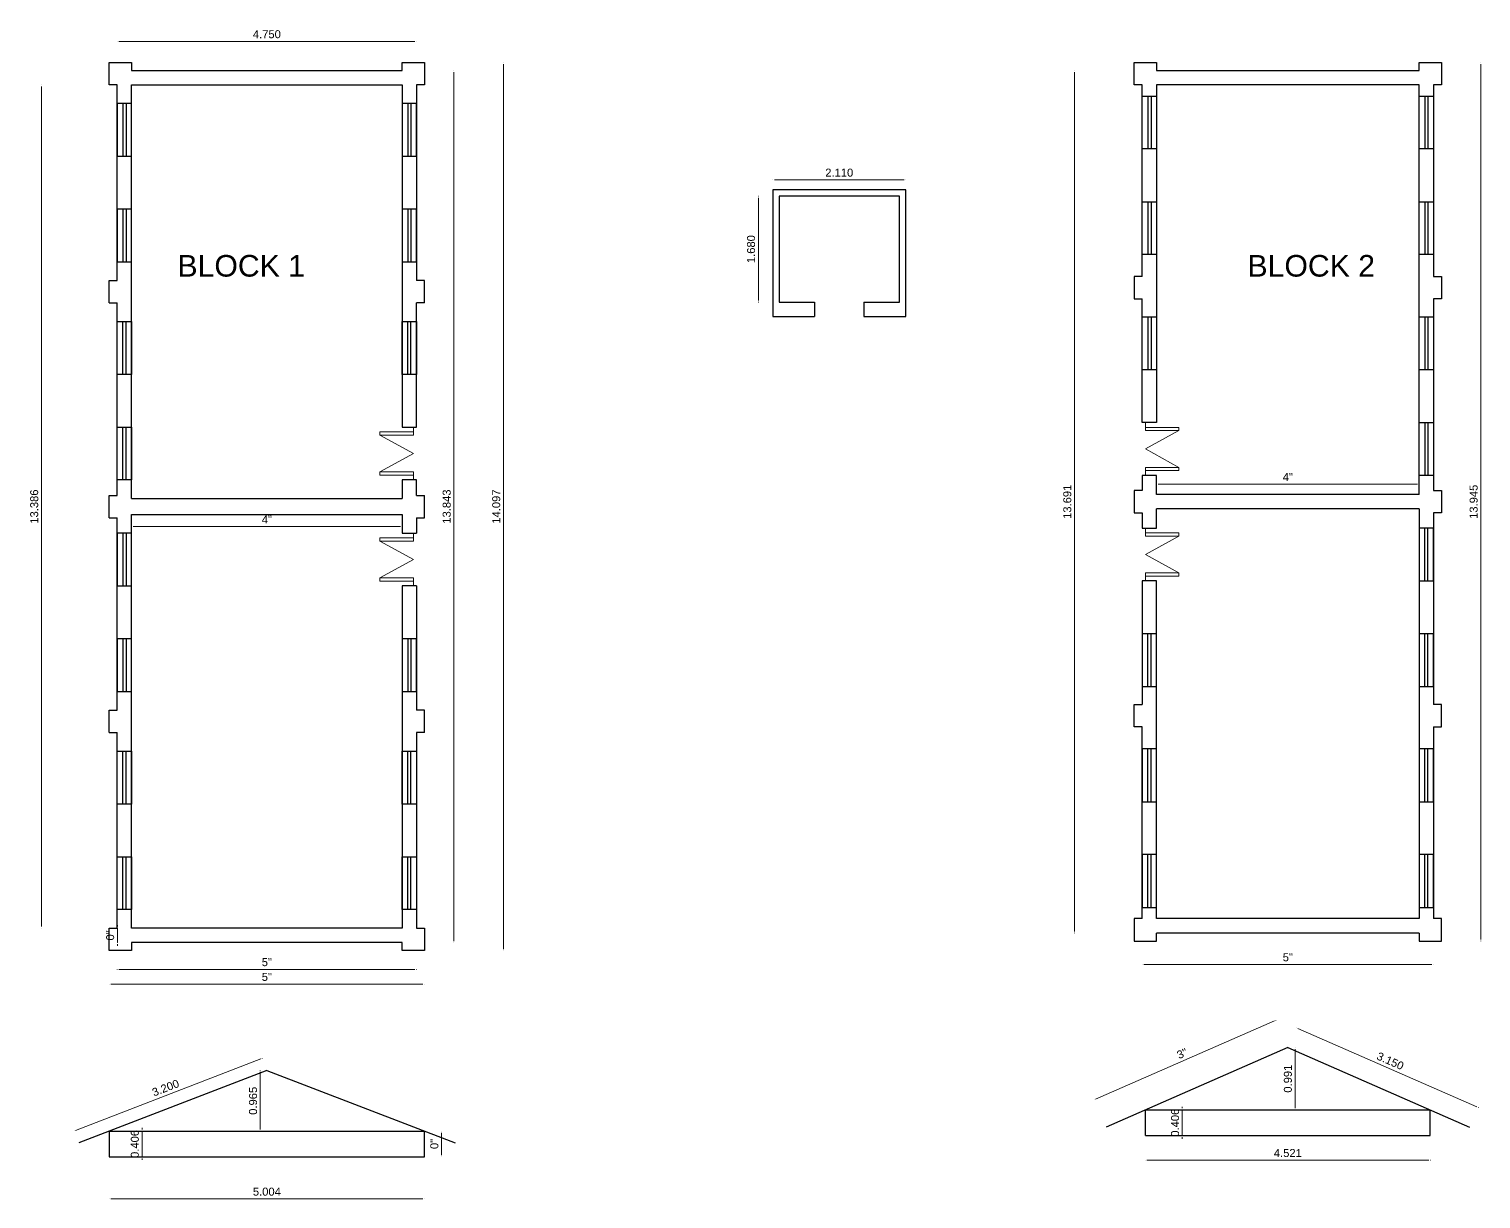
# Model space of a CAD drawing. Header units: metres. Extents: x 471.2 to 494.2, y 10 to 39.5.
# Drawn here: x 471.18 to 494.22, y 10.03 to 28.6 of the extents above; entities that cross this region are included whole.
import ezdxf

# ---------------------------------------------------------------- set-up
doc = ezdxf.new("R2010")
doc.units = ezdxf.units.M
doc.header["$LTSCALE"] = 12.7
doc.header["$PDMODE"] = 66
for name, color, linetype, lineweight in [('0.13', 2, 'Continuous', 13), ('ELEVATION', 85, 'Continuous', 9), ('hatch', 9, 'Continuous', 0), ('TEXT', 220, 'Continuous', 9), ('Toilet', 7, 'Continuous', 25)]:
    doc.layers.add(name, color=color, linetype=linetype, lineweight=lineweight)
doc.styles.get("Standard").update_dxf_attribs({"font": 'arial.ttf'})
doc.styles.add('style1', font='arial.ttf', dxfattribs={"height": 0.1778})
doc.dimstyles.new('S8', dxfattribs={"dimscale": 0.001, "dimtxt": 127, "dimasz": 25.4, "dimexe": 152.4, "dimexo": 457.2, "dimgap": 49.2125, "dimtad": 1, "dimdec": 0, "dimzin": 3, "dimdsep": 46, "dimlunit": 4, "dimtxsty": 'Standard', "dimblk": 'dot 2', "dimcen": 304.8, "dimse1": 1, "dimse2": 1, "dimclrd": 1, "dimclre": 1, "dimclrt": 256, "dimadec": 0, "dimazin": 0, "dimtfac": 0.75, "dimtdec": 0, "dimtix": 1, "dimtmove": 1, "dimatfit": 3, "dimldrblk": 'DOT', "dimfxl": 25.4, "dimtolj": 1, "dimtzin": 0, "dimlwd": 9, "dimlwe": 9, "dimarcsym": 0})

# ---------------------------------------------------------------- blocks, each defined once
blk = doc.blocks.new('door block')
at = {"layer": '0.13', "color": 0, "ltscale": 0.5}
for p, q in [((472.903, 20.17), (472.903, 20.068)), ((473.741, 20.17), (473.741, 20.068))]:
    blk.add_line(p, q, dxfattribs=at)
at = {"layer": 'ELEVATION', "color": 146, "ltscale": 0.25, "true_color": 0x105689}
for p, q in [((472.979, 20.119), (472.979, 20.652)), ((472.979, 20.652), (473.03, 20.652)), ((473.03, 20.652), (473.03, 20.119)), ((473.03, 20.652), (473.322, 20.119)), ((473.614, 20.652), (473.322, 20.119)), ((473.614, 20.652), (473.614, 20.119)), ((473.614, 20.652), (473.665, 20.652)), ((473.665, 20.119), (473.665, 20.652)), ((472.903, 20.119), (472.979, 20.119)), ((473.03, 20.119), (472.979, 20.119)), ((473.614, 20.119), (473.665, 20.119)), ((473.741, 20.119), (473.665, 20.119))]:
    blk.add_line(p, q, dxfattribs=at)
blk = doc.blocks.new('dot1')
at = {"layer": 'hatch'}
h = blk.add_hatch(color=256, dxfattribs=at)
edge = h.paths.add_edge_path()
edge.add_arc((0, 0), 1, 0, 360)
for p, q in [((3, 0), (-3, 0)), ((0, 3), (0, -3))]:
    blk.add_line(p, q, dxfattribs=at)
blk.add_circle((0, 0), 1, dxfattribs=at)
blk = doc.blocks.new('dot 2')
at = {"layer": 'hatch', "xscale": 0.0127, "yscale": 0.0127, "zscale": 0.0127}
blk.add_blockref('dot1', (0, 0), dxfattribs=at)
blk = doc.blocks.new('*D345')
at = {"layer": 'Defpoints', "color": 0, "transparency": 16777216}
for p in [(472.449, 13.975), (477.453, 13.975), (477.453, 13.443)]:
    blk.add_point(p, dxfattribs=at)
at = {"layer": 'Toilet', "color": 1, "lineweight": 9, "transparency": 16777216}
blk.add_line((472.475, 13.443), (477.428, 13.443), dxfattribs=at)
at = {"layer": 'Toilet', "color": 1, "lineweight": 9, "transparency": 16777216, "xscale": 0.0254, "yscale": 0.0254, "zscale": 0.0254, "rotation": 180}
blk.add_blockref('dot 2', (472.449, 13.443), dxfattribs=at)
at = {"layer": 'Toilet', "color": 1, "lineweight": 9, "transparency": 16777216, "xscale": 0.0254, "yscale": 0.0254, "zscale": 0.0254}
blk.add_blockref('dot 2', (477.453, 13.443), dxfattribs=at)
at = {"layer": 'Toilet', "transparency": 16777216, "insert": (474.951, 13.557), "char_height": 0.127, "attachment_point": 5}
blk.add_mtext('\\A1;5"', dxfattribs=at)
blk = doc.blocks.new('_Dot')
at = {"color": 0, "linetype": 'ByBlock', "lineweight": -2}
blk.add_line((-0.5, 0), (-1, 0), dxfattribs=at)
at = {"color": 0, "linetype": 'ByBlock', "const_width": 0.5}
blk.add_lwpolyline([(-0.25, 0, 1), (0.25, 0, 1)], format="xyb", close=True, dxfattribs=at)
blk = doc.blocks.new('*D346')
at = {"layer": 'Defpoints', "color": 0, "transparency": 16777216}
for p in [(477.453, 11.109), (477.723, 11.109), (477.453, 10.702)]:
    blk.add_point(p, dxfattribs=at)
at = {"layer": 'Toilet', "color": 1, "lineweight": 9, "transparency": 16777216}
blk.add_line((477.723, 10.728), (477.723, 11.083), dxfattribs=at)
at = {"layer": 'Toilet', "color": 1, "lineweight": 9, "transparency": 16777216, "xscale": 0.0254, "yscale": 0.0254, "zscale": 0.0254}
for p, rotation in [((477.723, 11.109), 90), ((477.723, 10.702), 270)]:
    blk.add_blockref('dot 2', p, dxfattribs=dict(at, rotation=rotation))
at = {"layer": 'Toilet', "transparency": 16777216, "insert": (477.609, 10.906), "char_height": 0.127, "attachment_point": 5, "rotation": 90}
blk.add_mtext('\\A1;0"', dxfattribs=at)
blk = doc.blocks.new('*D347')
at = {"layer": 'Defpoints', "color": 0, "transparency": 16777216}
for p in [(491.152, 12.437), (488.078, 11.605), (488.268, 11.173)]:
    blk.add_point(p, dxfattribs=at)
at = {"layer": 'Toilet', "color": 1, "lineweight": 9, "transparency": 16777216}
blk.add_line((490.94, 12.859), (488.102, 11.615), dxfattribs=at)
at = {"layer": 'Toilet', "color": 1, "lineweight": 9, "transparency": 16777216, "xscale": 0.0254, "yscale": 0.0254, "zscale": 0.0254}
for p, rotation in [((490.963, 12.869), 23.66314070819224), ((488.078, 11.605), 203.6631407081923)]:
    blk.add_blockref('dot 2', p, dxfattribs=dict(at, rotation=rotation))
at = {"layer": 'Toilet', "transparency": 16777216, "insert": (489.475, 12.341), "char_height": 0.127, "attachment_point": 5, "rotation": 23.6631}
blk.add_mtext('\\A1;3"', dxfattribs=at)
blk = doc.blocks.new('*D348')
at = {"layer": 'Defpoints', "color": 0, "transparency": 16777216}
for p in [(472.576, 14.33), (477.326, 14.33), (477.326, 13.677)]:
    blk.add_point(p, dxfattribs=at)
at = {"layer": 'Toilet', "color": 1, "lineweight": 9, "transparency": 16777216}
blk.add_line((472.602, 13.677), (477.301, 13.677), dxfattribs=at)
at = {"layer": 'Toilet', "color": 1, "lineweight": 9, "transparency": 16777216, "xscale": 0.0254, "yscale": 0.0254, "zscale": 0.0254, "rotation": 180}
blk.add_blockref('dot 2', (472.576, 13.677), dxfattribs=at)
at = {"layer": 'Toilet', "color": 1, "lineweight": 9, "transparency": 16777216, "xscale": 0.0254, "yscale": 0.0254, "zscale": 0.0254}
blk.add_blockref('dot 2', (477.326, 13.677), dxfattribs=at)
at = {"layer": 'Toilet', "transparency": 16777216, "insert": (474.951, 13.791), "char_height": 0.127, "attachment_point": 5}
blk.add_mtext('\\A1;5"', dxfattribs=at)
blk = doc.blocks.new('*D349')
at = {"layer": 'Defpoints', "color": 0, "transparency": 16777216}
for p in [(472.805, 21.15), (477.098, 21.15), (477.098, 20.706)]:
    blk.add_point(p, dxfattribs=at)
at = {"layer": 'Toilet', "color": 1, "lineweight": 9, "transparency": 16777216}
blk.add_line((472.83, 20.706), (477.072, 20.706), dxfattribs=at)
at = {"layer": 'Toilet', "color": 1, "lineweight": 9, "transparency": 16777216, "xscale": 0.0254, "yscale": 0.0254, "zscale": 0.0254, "rotation": 180}
blk.add_blockref('dot 2', (472.805, 20.706), dxfattribs=at)
at = {"layer": 'Toilet', "color": 1, "lineweight": 9, "transparency": 16777216, "xscale": 0.0254, "yscale": 0.0254, "zscale": 0.0254}
blk.add_blockref('dot 2', (477.098, 20.706), dxfattribs=at)
at = {"layer": 'Toilet', "transparency": 16777216, "insert": (474.951, 20.818), "char_height": 0.127, "attachment_point": 5}
blk.add_mtext('\\A1;4"', dxfattribs=at)
blk = doc.blocks.new('*D350')
at = {"layer": 'Defpoints', "color": 0, "transparency": 16777216}
for p in [(472.576, 14.33), (472.576, 14.102), (472.579, 14.102)]:
    blk.add_point(p, dxfattribs=at)
at = {"layer": 'Toilet', "color": 1, "lineweight": 9, "transparency": 16777216}
for p, q in [((472.579, 14.356), (472.579, 14.381)), ((472.579, 14.33), (472.579, 14.102)), ((472.579, 14.076), (472.579, 14.051))]:
    blk.add_line(p, q, dxfattribs=at)
at = {"layer": 'Toilet', "color": 1, "lineweight": 9, "transparency": 16777216, "xscale": 0.0254, "yscale": 0.0254, "zscale": 0.0254}
for p, rotation in [((472.579, 14.33), 270), ((472.579, 14.102), 90)]:
    blk.add_blockref('dot 2', p, dxfattribs=dict(at, rotation=rotation))
at = {"layer": 'Toilet', "transparency": 16777216, "insert": (472.465, 14.216), "char_height": 0.127, "attachment_point": 5, "rotation": 90}
blk.add_mtext('\\A1;0"', dxfattribs=at)
blk = doc.blocks.new('*D351')
at = {"layer": 'Defpoints', "color": 0, "transparency": 16777216}
for p in [(488.841, 14.483), (493.464, 14.483), (493.464, 13.754)]:
    blk.add_point(p, dxfattribs=at)
at = {"layer": 'Toilet', "color": 1, "lineweight": 9, "transparency": 16777216}
blk.add_line((488.866, 13.754), (493.438, 13.754), dxfattribs=at)
at = {"layer": 'Toilet', "color": 1, "lineweight": 9, "transparency": 16777216, "xscale": 0.0254, "yscale": 0.0254, "zscale": 0.0254, "rotation": 180}
blk.add_blockref('dot 2', (488.841, 13.754), dxfattribs=at)
at = {"layer": 'Toilet', "color": 1, "lineweight": 9, "transparency": 16777216, "xscale": 0.0254, "yscale": 0.0254, "zscale": 0.0254}
blk.add_blockref('dot 2', (493.464, 13.754), dxfattribs=at)
at = {"layer": 'Toilet', "transparency": 16777216, "insert": (491.152, 13.868), "char_height": 0.127, "attachment_point": 5}
blk.add_mtext('\\A1;5"', dxfattribs=at)
blk = doc.blocks.new('*D352')
at = {"layer": 'Defpoints', "color": 0, "transparency": 16777216}
for p in [(489.07, 21.379), (489.07, 21.214), (493.235, 21.214)]:
    blk.add_point(p, dxfattribs=at)
at = {"layer": 'Toilet', "color": 1, "lineweight": 9, "transparency": 16777216}
blk.add_line((493.21, 21.379), (489.095, 21.379), dxfattribs=at)
at = {"layer": 'Toilet', "color": 1, "lineweight": 9, "transparency": 16777216, "xscale": 0.0254, "yscale": 0.0254, "zscale": 0.0254, "rotation": 180}
blk.add_blockref('dot 2', (489.07, 21.379), dxfattribs=at)
at = {"layer": 'Toilet', "color": 1, "lineweight": 9, "transparency": 16777216, "xscale": 0.0254, "yscale": 0.0254, "zscale": 0.0254}
blk.add_blockref('dot 2', (493.235, 21.379), dxfattribs=at)
at = {"layer": 'Toilet', "transparency": 16777216, "insert": (491.152, 21.492), "char_height": 0.127, "attachment_point": 5}
blk.add_mtext('\\A1;4"', dxfattribs=at)
blk = doc.blocks.new('*D1031')
at = {"layer": 'Defpoints', "color": 0, "transparency": 16777216}
for p in [(477.326, 28.406), (472.576, 27.716), (477.326, 27.716)]:
    blk.add_point(p, dxfattribs=at)
at = {"layer": 'Toilet', "color": 1, "lineweight": 9, "transparency": 16777216}
blk.add_line((472.602, 28.406), (477.301, 28.406), dxfattribs=at)
at = {"layer": 'Toilet', "color": 1, "lineweight": 9, "transparency": 16777216, "xscale": 0.0254, "yscale": 0.0254, "zscale": 0.0254, "rotation": 180}
blk.add_blockref('dot 2', (472.576, 28.406), dxfattribs=at)
at = {"layer": 'Toilet', "color": 1, "lineweight": 9, "transparency": 16777216, "xscale": 0.0254, "yscale": 0.0254, "zscale": 0.0254}
blk.add_blockref('dot 2', (477.326, 28.406), dxfattribs=at)
at = {"layer": 'Toilet', "transparency": 16777216, "insert": (474.951, 28.52), "char_height": 0.127, "attachment_point": 5}
blk.add_mtext('\\A1;4.750', dxfattribs=at)
blk = doc.blocks.new('*D1032')
at = {"layer": 'Defpoints', "color": 0, "transparency": 16777216}
for p in [(477.098, 27.945), (477.098, 14.102), (477.919, 14.102)]:
    blk.add_point(p, dxfattribs=at)
at = {"layer": 'Toilet', "color": 1, "lineweight": 9, "transparency": 16777216}
blk.add_line((477.919, 27.919), (477.919, 14.127), dxfattribs=at)
at = {"layer": 'Toilet', "color": 1, "lineweight": 9, "transparency": 16777216, "xscale": 0.0254, "yscale": 0.0254, "zscale": 0.0254}
for p, rotation in [((477.919, 27.945), 90), ((477.919, 14.102), 270)]:
    blk.add_blockref('dot 2', p, dxfattribs=dict(at, rotation=rotation))
at = {"layer": 'Toilet', "transparency": 16777216, "insert": (477.805, 21.023), "char_height": 0.127, "attachment_point": 5, "rotation": 90}
blk.add_mtext('\\A1;13.843', dxfattribs=at)
blk = doc.blocks.new('*D1066')
at = {"layer": 'Defpoints', "color": 0, "transparency": 16777216}
for p in [(474.951, 12.074), (471.892, 11.113), (471.965, 10.922)]:
    blk.add_point(p, dxfattribs=at)
at = {"layer": 'Toilet', "color": 1, "lineweight": 9, "transparency": 16777216}
blk.add_line((474.854, 12.256), (471.915, 11.122), dxfattribs=at)
at = {"layer": 'Toilet', "color": 1, "lineweight": 9, "transparency": 16777216, "xscale": 0.0254, "yscale": 0.0254, "zscale": 0.0254}
for p, rotation in [((474.878, 12.265), 21.09595620696599), ((471.892, 11.113), 201.0959562069659)]:
    blk.add_blockref('dot 2', p, dxfattribs=dict(at, rotation=rotation))
at = {"layer": 'Toilet', "transparency": 16777216, "insert": (473.344, 11.796), "char_height": 0.127, "attachment_point": 5, "rotation": 21.096}
blk.add_mtext('\\A1;3.200', dxfattribs=at)
blk = doc.blocks.new('*D1067')
at = {"layer": 'Defpoints', "color": 0, "transparency": 16777216}
for p in [(477.453, 28.072), (477.453, 13.975), (478.705, 13.975)]:
    blk.add_point(p, dxfattribs=at)
at = {"layer": 'Toilet', "color": 1, "lineweight": 9, "transparency": 16777216}
blk.add_line((478.705, 28.046), (478.705, 14), dxfattribs=at)
at = {"layer": 'Toilet', "color": 1, "lineweight": 9, "transparency": 16777216, "xscale": 0.0254, "yscale": 0.0254, "zscale": 0.0254}
for p, rotation in [((478.705, 28.072), 90), ((478.705, 13.975), 270)]:
    blk.add_blockref('dot 2', p, dxfattribs=dict(at, rotation=rotation))
at = {"layer": 'Toilet', "transparency": 16777216, "insert": (478.591, 21.023), "char_height": 0.127, "attachment_point": 5, "rotation": 90}
blk.add_mtext('\\A1;14.097', dxfattribs=at)
blk = doc.blocks.new('*D1068')
at = {"layer": 'Defpoints', "color": 0, "transparency": 16777216}
for p in [(493.591, 28.072), (494.216, 28.072), (493.591, 14.127)]:
    blk.add_point(p, dxfattribs=at)
at = {"layer": 'Toilet', "color": 1, "lineweight": 9, "transparency": 16777216}
blk.add_line((494.216, 14.152), (494.216, 28.046), dxfattribs=at)
at = {"layer": 'Toilet', "color": 1, "lineweight": 9, "transparency": 16777216, "xscale": 0.0254, "yscale": 0.0254, "zscale": 0.0254}
for p, rotation in [((494.216, 28.072), 90), ((494.216, 14.127), 270)]:
    blk.add_blockref('dot 2', p, dxfattribs=dict(at, rotation=rotation))
at = {"layer": 'Toilet', "transparency": 16777216, "insert": (494.101, 21.099), "char_height": 0.127, "attachment_point": 5, "rotation": 90}
blk.add_mtext('\\A1;13.945', dxfattribs=at)
blk = doc.blocks.new('*D1069')
at = {"layer": 'Defpoints', "color": 0, "transparency": 16777216}
for p in [(491.152, 12.437), (494.174, 11.486), (494.037, 11.173)]:
    blk.add_point(p, dxfattribs=at)
at = {"layer": 'Toilet', "color": 1, "lineweight": 9, "transparency": 16777216}
blk.add_line((491.313, 12.739), (494.151, 11.496), dxfattribs=at)
at = {"layer": 'Toilet', "color": 1, "lineweight": 9, "transparency": 16777216, "xscale": 0.0254, "yscale": 0.0254, "zscale": 0.0254}
for p, rotation in [((491.29, 12.75), 156.3368592918077), ((494.174, 11.486), 336.3368592918077)]:
    blk.add_blockref('dot 2', p, dxfattribs=dict(at, rotation=rotation))
at = {"layer": 'Toilet', "transparency": 16777216, "insert": (492.778, 12.222), "char_height": 0.127, "attachment_point": 5, "rotation": 336.3369}
blk.add_mtext('\\A1;3.150', dxfattribs=at)
blk = doc.blocks.new('*D1072')
at = {"layer": 'Defpoints', "color": 0, "transparency": 16777216}
for p in [(472.449, 11.109), (472.449, 10.702), (472.97, 10.702)]:
    blk.add_point(p, dxfattribs=at)
at = {"layer": 'Toilet', "color": 1, "lineweight": 9, "transparency": 16777216}
for p, q in [((472.97, 11.134), (472.97, 11.16)), ((472.97, 11.109), (472.97, 10.702)), ((472.97, 10.677), (472.97, 10.652))]:
    blk.add_line(p, q, dxfattribs=at)
at = {"layer": 'Toilet', "color": 1, "lineweight": 9, "transparency": 16777216, "xscale": 0.0254, "yscale": 0.0254, "zscale": 0.0254}
for p, rotation in [((472.97, 11.109), 270), ((472.97, 10.702), 90)]:
    blk.add_blockref('dot 2', p, dxfattribs=dict(at, rotation=rotation))
at = {"layer": 'Toilet', "transparency": 16777216, "insert": (472.856, 10.906), "char_height": 0.127, "attachment_point": 5, "rotation": 90}
blk.add_mtext('\\A1;0.406', dxfattribs=at)
blk = doc.blocks.new('*D1073')
at = {"layer": 'Defpoints', "color": 0, "transparency": 16777216}
for p in [(488.892, 11.446), (489.477, 11.446), (488.892, 11.04)]:
    blk.add_point(p, dxfattribs=at)
at = {"layer": 'Toilet', "color": 1, "lineweight": 9, "transparency": 16777216}
for p, q in [((489.477, 11.472), (489.477, 11.497)), ((489.477, 11.04), (489.477, 11.446)), ((489.477, 11.014), (489.477, 10.989))]:
    blk.add_line(p, q, dxfattribs=at)
at = {"layer": 'Toilet', "color": 1, "lineweight": 9, "transparency": 16777216, "xscale": 0.0254, "yscale": 0.0254, "zscale": 0.0254}
for p, rotation in [((489.477, 11.446), 270), ((489.477, 11.04), 90)]:
    blk.add_blockref('dot 2', p, dxfattribs=dict(at, rotation=rotation))
at = {"layer": 'Toilet', "transparency": 16777216, "insert": (489.363, 11.243), "char_height": 0.127, "attachment_point": 5, "rotation": 90}
blk.add_mtext('\\A1;0.406', dxfattribs=at)
blk = doc.blocks.new('*D1074')
at = {"layer": 'Defpoints', "color": 0, "transparency": 16777216}
for p in [(491.152, 12.437), (491.152, 11.446), (491.267, 11.446)]:
    blk.add_point(p, dxfattribs=at)
at = {"layer": 'Toilet', "color": 1, "lineweight": 9, "transparency": 16777216}
blk.add_line((491.267, 12.411), (491.267, 11.472), dxfattribs=at)
at = {"layer": 'Toilet', "color": 1, "lineweight": 9, "transparency": 16777216, "xscale": 0.0254, "yscale": 0.0254, "zscale": 0.0254}
for p, rotation in [((491.267, 12.437), 90), ((491.267, 11.446), 270)]:
    blk.add_blockref('dot 2', p, dxfattribs=dict(at, rotation=rotation))
at = {"layer": 'Toilet', "transparency": 16777216, "insert": (491.153, 11.942), "char_height": 0.127, "attachment_point": 5, "rotation": 90}
blk.add_mtext('\\A1;0.991', dxfattribs=at)
blk = doc.blocks.new('*D1075')
at = {"layer": 'Defpoints', "color": 0, "transparency": 16777216}
for p in [(474.951, 12.074), (474.846, 11.109), (474.951, 11.109)]:
    blk.add_point(p, dxfattribs=at)
at = {"layer": 'Toilet', "color": 1, "lineweight": 9, "transparency": 16777216}
blk.add_line((474.846, 12.049), (474.846, 11.134), dxfattribs=at)
at = {"layer": 'Toilet', "color": 1, "lineweight": 9, "transparency": 16777216, "xscale": 0.0254, "yscale": 0.0254, "zscale": 0.0254}
for p, rotation in [((474.846, 12.074), 90), ((474.846, 11.109), 270)]:
    blk.add_blockref('dot 2', p, dxfattribs=dict(at, rotation=rotation))
at = {"layer": 'Toilet', "transparency": 16777216, "insert": (474.732, 11.591), "char_height": 0.127, "attachment_point": 5, "rotation": 90}
blk.add_mtext('\\A1;0.965', dxfattribs=at)
blk = doc.blocks.new('*D1077')
at = {"layer": 'Defpoints', "color": 0, "transparency": 16777216}
for p in [(472.449, 10.702), (477.453, 10.702), (477.453, 10.034)]:
    blk.add_point(p, dxfattribs=at)
at = {"layer": 'Toilet', "color": 1, "lineweight": 9, "transparency": 16777216}
blk.add_line((472.475, 10.034), (477.428, 10.034), dxfattribs=at)
at = {"layer": 'Toilet', "color": 1, "lineweight": 9, "transparency": 16777216, "xscale": 0.0254, "yscale": 0.0254, "zscale": 0.0254, "rotation": 180}
blk.add_blockref('dot 2', (472.449, 10.034), dxfattribs=at)
at = {"layer": 'Toilet', "color": 1, "lineweight": 9, "transparency": 16777216, "xscale": 0.0254, "yscale": 0.0254, "zscale": 0.0254}
blk.add_blockref('dot 2', (477.453, 10.034), dxfattribs=at)
at = {"layer": 'Toilet', "transparency": 16777216, "insert": (474.951, 10.148), "char_height": 0.127, "attachment_point": 5}
blk.add_mtext('\\A1;5.004', dxfattribs=at)
blk = doc.blocks.new('*D1078')
at = {"layer": 'Defpoints', "color": 0, "transparency": 16777216}
for p in [(488.892, 11.04), (493.413, 11.04), (493.413, 10.647)]:
    blk.add_point(p, dxfattribs=at)
at = {"layer": 'Toilet', "color": 1, "lineweight": 9, "transparency": 16777216}
blk.add_line((488.917, 10.647), (493.388, 10.647), dxfattribs=at)
at = {"layer": 'Toilet', "color": 1, "lineweight": 9, "transparency": 16777216, "xscale": 0.0254, "yscale": 0.0254, "zscale": 0.0254, "rotation": 180}
blk.add_blockref('dot 2', (488.892, 10.647), dxfattribs=at)
at = {"layer": 'Toilet', "color": 1, "lineweight": 9, "transparency": 16777216, "xscale": 0.0254, "yscale": 0.0254, "zscale": 0.0254}
blk.add_blockref('dot 2', (493.413, 10.647), dxfattribs=at)
at = {"layer": 'Toilet', "transparency": 16777216, "insert": (491.152, 10.761), "char_height": 0.127, "attachment_point": 5}
blk.add_mtext('\\A1;4.521', dxfattribs=at)
blk = doc.blocks.new('*D1079')
at = {"layer": 'Defpoints', "color": 0, "transparency": 16777216}
for p in [(482.75, 25.95), (483.079, 25.95), (483.079, 24.27)]:
    blk.add_point(p, dxfattribs=at)
at = {"layer": 'Toilet', "color": 1, "lineweight": 9, "transparency": 16777216}
blk.add_line((482.75, 24.295), (482.75, 25.924), dxfattribs=at)
at = {"layer": 'Toilet', "color": 1, "lineweight": 9, "transparency": 16777216, "xscale": 0.0254, "yscale": 0.0254, "zscale": 0.0254}
for p, rotation in [((482.75, 25.95), 90), ((482.75, 24.27), 270)]:
    blk.add_blockref('dot 2', p, dxfattribs=dict(at, rotation=rotation))
at = {"layer": 'Toilet', "transparency": 16777216, "insert": (482.635, 25.11), "char_height": 0.127, "attachment_point": 5, "rotation": 90}
blk.add_mtext('\\A1;1.680', dxfattribs=at)
blk = doc.blocks.new('*D1080')
at = {"layer": 'Defpoints', "color": 0, "transparency": 16777216}
for p in [(482.979, 26.209), (482.979, 26.05), (485.089, 26.05)]:
    blk.add_point(p, dxfattribs=at)
at = {"layer": 'Toilet', "color": 1, "lineweight": 9, "transparency": 16777216}
blk.add_line((485.063, 26.209), (483.004, 26.209), dxfattribs=at)
at = {"layer": 'Toilet', "color": 1, "lineweight": 9, "transparency": 16777216, "xscale": 0.0254, "yscale": 0.0254, "zscale": 0.0254, "rotation": 180}
blk.add_blockref('dot 2', (482.979, 26.209), dxfattribs=at)
at = {"layer": 'Toilet', "color": 1, "lineweight": 9, "transparency": 16777216, "xscale": 0.0254, "yscale": 0.0254, "zscale": 0.0254}
blk.add_blockref('dot 2', (485.089, 26.209), dxfattribs=at)
at = {"layer": 'Toilet', "transparency": 16777216, "insert": (484.034, 26.323), "char_height": 0.127, "attachment_point": 5}
blk.add_mtext('\\A1;2.110', dxfattribs=at)
blk = doc.blocks.new('*D1084')
at = {"layer": 'Defpoints', "color": 0, "transparency": 16777216}
for p in [(471.375, 27.716), (477.098, 27.716), (477.098, 14.33)]:
    blk.add_point(p, dxfattribs=at)
at = {"layer": 'Toilet', "color": 1, "lineweight": 9, "transparency": 16777216}
blk.add_line((471.375, 14.356), (471.375, 27.691), dxfattribs=at)
at = {"layer": 'Toilet', "color": 1, "lineweight": 9, "transparency": 16777216, "xscale": 0.0254, "yscale": 0.0254, "zscale": 0.0254}
for p, rotation in [((471.375, 27.716), 90), ((471.375, 14.33), 270)]:
    blk.add_blockref('dot 2', p, dxfattribs=dict(at, rotation=rotation))
at = {"layer": 'Toilet', "transparency": 16777216, "insert": (471.26, 21.023), "char_height": 0.127, "attachment_point": 5, "rotation": 90}
blk.add_mtext('\\A1;13.386', dxfattribs=at)
blk = doc.blocks.new('*D1085')
at = {"layer": 'Defpoints', "color": 0, "transparency": 16777216}
for p in [(487.767, 27.945), (493.235, 27.945), (493.235, 14.254)]:
    blk.add_point(p, dxfattribs=at)
at = {"layer": 'Toilet', "color": 1, "lineweight": 9, "transparency": 16777216}
blk.add_line((487.767, 14.279), (487.767, 27.919), dxfattribs=at)
at = {"layer": 'Toilet', "color": 1, "lineweight": 9, "transparency": 16777216, "xscale": 0.0254, "yscale": 0.0254, "zscale": 0.0254}
for p, rotation in [((487.767, 27.945), 90), ((487.767, 14.254), 270)]:
    blk.add_blockref('dot 2', p, dxfattribs=dict(at, rotation=rotation))
at = {"layer": 'Toilet', "transparency": 16777216, "insert": (487.653, 21.099), "char_height": 0.127, "attachment_point": 5, "rotation": 90}
blk.add_mtext('\\A1;13.691', dxfattribs=at)

msp = doc.modelspace()

# ---------------------------------------------------------------- linework, layer by layer
at = {"layer": 'Toilet'}
for p, q in [((472.6653, 27.4208), (472.6653, 26.5826)), ((472.7161, 27.4208), (472.7161, 26.5826)), ((477.1865, 27.4208), (477.1865, 26.5826)), ((477.2373, 27.4208), (477.2373, 26.5826)), ((488.93, 27.5383), (488.93, 26.7001)), ((488.9808, 27.5383), (488.9808, 26.7001)), ((493.3242, 27.5383), (493.3242, 26.7001)), ((493.375, 27.5383), (493.375, 26.7001)), ((482.9786, 26.0496), (482.9786, 24.0396)), ((485.0886, 26.0496), (482.9786, 26.0496)), ((485.0886, 24.0396), (485.0886, 26.0496)), ((483.0786, 25.9496), (483.0786, 24.2696)), ((484.9886, 25.9496), (483.0786, 25.9496)), ((484.9886, 24.2696), (484.9886, 25.9496)), ((488.93, 25.8619), (488.93, 25.0237)), ((488.9808, 25.8619), (488.9808, 25.0237)), ((493.3242, 25.8619), (493.3242, 25.0237)), ((493.375, 25.8619), (493.375, 25.0237)), ((472.6653, 25.7444), (472.6653, 24.9062)), ((472.7161, 25.7444), (472.7161, 24.9062)), ((477.1865, 25.7444), (477.1865, 24.9062)), ((477.2373, 25.7444), (477.2373, 24.9062)), ((472.4494, 24.6109), (472.5764, 24.6109)), ((472.4494, 24.2553), (472.4494, 24.6109)), ((477.4532, 24.6109), (477.3262, 24.6109)), ((477.4532, 24.2553), (477.4532, 24.6109)), ((472.4494, 24.2553), (472.5764, 24.2553)), ((477.4532, 24.2553), (477.3262, 24.2553)), ((483.0786, 24.2696), (483.6436, 24.2696)), ((483.6436, 24.2696), (483.6436, 24.0396)), ((484.4236, 24.2696), (484.4236, 24.0396)), ((484.4236, 24.2696), (484.9886, 24.2696)), ((482.9786, 24.0396), (483.6436, 24.0396)), ((484.4236, 24.0396), (485.0886, 24.0396)), ((488.93, 24.0331), (488.93, 23.1949)), ((488.9808, 24.0331), (488.9808, 23.1949)), ((493.3242, 24.0331), (493.3242, 23.1949)), ((493.375, 24.0331), (493.375, 23.1949)), ((472.6653, 23.1218), (472.6653, 23.96)), ((472.7161, 23.1218), (472.7161, 23.96)), ((477.1865, 23.1218), (477.1865, 23.96)), ((477.2373, 23.1218), (477.2373, 23.96)), ((493.3242, 22.3567), (493.3242, 21.5185)), ((493.375, 22.3567), (493.375, 21.5185)), ((472.6653, 21.4454), (472.6653, 22.2836)), ((472.7161, 21.4454), (472.7161, 22.2836)), ((472.4494, 21.201), (472.5764, 21.201)), ((472.4494, 20.8454), (472.4494, 21.201)), ((477.3262, 21.201), (477.4532, 21.201)), ((477.4532, 20.8454), (477.4532, 21.201)), ((493.2353, 21.2137), (489.0697, 21.2137)), ((472.805, 21.1502), (477.0976, 21.1502)), ((493.2353, 20.9851), (489.0697, 20.9851)), ((472.4494, 20.8454), (472.5764, 20.8454)), ((472.805, 20.8962), (477.0976, 20.8962)), ((472.805, 14.3303), (472.805, 20.8962)), ((477.0976, 20.8962), (477.0976, 20.6009)), ((477.3262, 20.8454), (477.4532, 20.8454)), ((472.6653, 20.6009), (472.6653, 19.7627)), ((472.7161, 20.6009), (472.7161, 19.7627)), ((477.0976, 20.6009), (477.3262, 20.6009)), ((493.3242, 19.8421), (493.3242, 20.6803)), ((493.375, 19.8421), (493.375, 20.6803)), ((477.3262, 19.7627), (477.0976, 19.7627)), ((477.0976, 19.7627), (477.0976, 14.3303)), ((472.6653, 18.9245), (472.6653, 18.0863)), ((472.7161, 18.9245), (472.7161, 18.0863)), ((477.1865, 18.9245), (477.1865, 18.0863)), ((477.2373, 18.9245), (477.2373, 18.0863)), ((488.93, 18.1657), (488.93, 19.0039)), ((488.9808, 18.1657), (488.9808, 19.0039)), ((493.3242, 18.1657), (493.3242, 19.0039)), ((493.375, 18.1657), (493.375, 19.0039)), ((472.4494, 17.791), (472.5764, 17.791)), ((472.4494, 17.4354), (472.4494, 17.791)), ((477.4532, 17.791), (477.3262, 17.791)), ((477.4532, 17.4354), (477.4532, 17.791)), ((472.4494, 17.4354), (472.5764, 17.4354)), ((477.4532, 17.4354), (477.3262, 17.4354)), ((472.6653, 16.3019), (472.6653, 17.1401)), ((472.7161, 16.3019), (472.7161, 17.1401)), ((477.1865, 16.3019), (477.1865, 17.1401)), ((477.2373, 16.3019), (477.2373, 17.1401)), ((488.93, 16.3369), (488.93, 17.1751)), ((488.9808, 16.3369), (488.9808, 17.1751)), ((493.3242, 16.3369), (493.3242, 17.1751)), ((493.375, 16.3369), (493.375, 17.1751)), ((472.6653, 14.6255), (472.6653, 15.4637)), ((472.7161, 14.6255), (472.7161, 15.4637)), ((477.1865, 14.6255), (477.1865, 15.4637)), ((477.2373, 14.6255), (477.2373, 15.4637)), ((488.93, 14.6605), (488.93, 15.4987)), ((488.9808, 14.6605), (488.9808, 15.4987)), ((493.3242, 14.6605), (493.3242, 15.4987)), ((493.375, 14.6605), (493.375, 15.4987)), ((477.0976, 14.3303), (472.805, 14.3303)), ((491.1525, 12.4368), (488.2677, 11.1727)), ((491.1525, 12.4368), (494.0373, 11.1727)), ((474.9513, 12.0741), (471.9654, 10.9222)), ((474.9513, 12.0741), (477.9372, 10.9222)), ((488.8919, 11.4462), (493.4131, 11.4462)), ((488.8919, 11.0398), (488.8919, 11.4462)), ((493.4131, 11.0398), (493.4131, 11.4462)), ((472.4494, 11.1089), (477.4532, 11.1089)), ((472.4494, 11.1089), (472.4494, 10.7025)), ((477.4532, 10.7025), (477.4532, 11.1089)), ((488.8919, 11.0398), (493.4131, 11.0398)), ((472.4494, 10.7025), (477.4532, 10.7025)), ((472.4494, 10.7025), (477.4532, 10.7025))]:
    msp.add_line(p, q, dxfattribs=at)
for points in [[(472.5764, 27.7161), (472.4494, 27.7161), (472.4494, 28.0717), (472.805, 28.0717), (472.805, 27.9447)], [(472.805, 27.9447), (477.0976, 27.9447)], [(477.0976, 27.9447), (477.0976, 28.0717), (477.4532, 28.0717), (477.4532, 27.7161), (477.3262, 27.7161)], [(488.8411, 27.7161), (488.7141, 27.7161), (488.7141, 28.0717), (489.0697, 28.0717), (489.0697, 27.9447)], [(489.0697, 27.9447), (493.2353, 27.9447)], [(493.2353, 27.9447), (493.2353, 28.0717), (493.5909, 28.0717), (493.5909, 27.7161), (493.4639, 27.7161)], [(472.5764, 24.6109), (472.5764, 27.7161)], [(472.805, 21.1502), (472.805, 27.7161), (477.0976, 27.7161), (477.0976, 22.2836), (477.3262, 22.2836), (477.3262, 24.2553)], [(477.3262, 27.7161), (477.3262, 24.6109)], [(488.8411, 24.6744), (488.8411, 27.7161)], [(493.2353, 21.2137), (493.2353, 27.7161), (489.0697, 27.7161), (489.0697, 22.3567), (488.8411, 22.3567), (488.8411, 24.3188)], [(493.4639, 27.7161), (493.4639, 24.6744)], [(488.8411, 24.6744), (488.7141, 24.6744), (488.7141, 24.3188), (488.8411, 24.3188)], [(493.4639, 24.6744), (493.5909, 24.6744), (493.5909, 24.3188), (493.4639, 24.3188)], [(472.5764, 21.201), (472.5764, 24.2553)], [(493.4639, 24.3188), (493.4639, 21.2772)], [(477.3262, 21.201), (477.3262, 21.4454), (477.0976, 21.4454), (477.0976, 21.1502)], [(489.0697, 21.2137), (489.0697, 21.5185), (488.8411, 21.5185), (488.8411, 21.2772)], [(488.8411, 21.2772), (488.7141, 21.2772), (488.7141, 20.9216), (488.8411, 20.9216)], [(493.4639, 21.2772), (493.5909, 21.2772), (493.5909, 20.9216), (493.4639, 20.9216)], [(493.2353, 20.9851), (493.2353, 14.4827), (489.0697, 14.4827), (489.0697, 19.8421), (488.8411, 19.8421), (488.8411, 17.8799)], [(488.8411, 20.9216), (488.8411, 20.6803), (489.0697, 20.6803), (489.0697, 20.9851)], [(472.5764, 17.791), (472.5764, 20.8454)], [(477.3262, 20.8454), (477.3262, 20.6009)], [(493.4639, 20.9216), (493.4639, 17.8799)], [(477.3262, 19.7627), (477.3262, 17.791)], [(488.8411, 17.5243), (488.7141, 17.5243), (488.7141, 17.8799), (488.8411, 17.8799)], [(493.4639, 17.5243), (493.5909, 17.5243), (493.5909, 17.8799), (493.4639, 17.8799)], [(488.8411, 14.4827), (488.8411, 17.5243)], [(493.4639, 17.5243), (493.4639, 14.4827)], [(472.5764, 14.3303), (472.5764, 17.4354)], [(477.3262, 17.4354), (477.3262, 14.3303)], [(472.805, 14.1017), (472.805, 13.9747), (472.4494, 13.9747), (472.4494, 14.3303), (472.5764, 14.3303)], [(477.3262, 14.3303), (477.4532, 14.3303), (477.4532, 13.9747), (477.0976, 13.9747), (477.0976, 14.1017)], [(488.8411, 14.4827), (488.7141, 14.4827), (488.7141, 14.1271), (489.0697, 14.1271), (489.0697, 14.2541)], [(493.2353, 14.2541), (493.2353, 14.1271), (493.5909, 14.1271), (493.5909, 14.4827), (493.4639, 14.4827)], [(477.0976, 14.1017), (472.805, 14.1017)], [(493.2353, 14.2541), (489.0697, 14.2541)]]:
    msp.add_lwpolyline(points, dxfattribs=at)
for points in [[(472.5764, 27.4208), (472.5764, 26.5826), (472.805, 26.5826), (472.805, 27.4208)], [(477.0976, 27.4208), (477.0976, 26.5826), (477.3262, 26.5826), (477.3262, 27.4208)], [(489.0697, 27.5383), (489.0697, 26.7001), (488.8411, 26.7001), (488.8411, 27.5383)], [(493.4639, 27.5383), (493.4639, 26.7001), (493.2353, 26.7001), (493.2353, 27.5383)], [(489.0697, 25.8619), (489.0697, 25.0237), (488.8411, 25.0237), (488.8411, 25.8619)], [(493.4639, 25.8619), (493.4639, 25.0237), (493.2353, 25.0237), (493.2353, 25.8619)], [(472.5764, 25.7444), (472.5764, 24.9062), (472.805, 24.9062), (472.805, 25.7444)], [(477.0976, 25.7444), (477.0976, 24.9062), (477.3262, 24.9062), (477.3262, 25.7444)], [(489.0697, 24.0331), (489.0697, 23.1949), (488.8411, 23.1949), (488.8411, 24.0331)], [(493.4639, 24.0331), (493.4639, 23.1949), (493.2353, 23.1949), (493.2353, 24.0331)], [(472.5764, 23.1218), (472.5764, 23.96), (472.805, 23.96), (472.805, 23.1218)], [(477.0976, 23.1218), (477.0976, 23.96), (477.3262, 23.96), (477.3262, 23.1218)], [(493.4639, 22.3567), (493.4639, 21.5185), (493.2353, 21.5185), (493.2353, 22.3567)], [(472.5764, 21.4454), (472.5764, 22.2836), (472.805, 22.2836), (472.805, 21.4454)], [(472.5764, 20.6009), (472.5764, 19.7627), (472.805, 19.7627), (472.805, 20.6009)], [(493.4639, 19.8421), (493.4639, 20.6803), (493.2353, 20.6803), (493.2353, 19.8421)], [(472.5764, 18.9245), (472.5764, 18.0863), (472.805, 18.0863), (472.805, 18.9245)], [(477.0976, 18.9245), (477.0976, 18.0863), (477.3262, 18.0863), (477.3262, 18.9245)], [(489.0697, 18.1657), (489.0697, 19.0039), (488.8411, 19.0039), (488.8411, 18.1657)], [(493.4639, 18.1657), (493.4639, 19.0039), (493.2353, 19.0039), (493.2353, 18.1657)], [(472.5764, 16.3019), (472.5764, 17.1401), (472.805, 17.1401), (472.805, 16.3019)], [(477.0976, 16.3019), (477.0976, 17.1401), (477.3262, 17.1401), (477.3262, 16.3019)], [(489.0697, 16.3369), (489.0697, 17.1751), (488.8411, 17.1751), (488.8411, 16.3369)], [(493.4639, 16.3369), (493.4639, 17.1751), (493.2353, 17.1751), (493.2353, 16.3369)], [(472.5764, 14.6255), (472.5764, 15.4637), (472.805, 15.4637), (472.805, 14.6255)], [(477.0976, 14.6255), (477.0976, 15.4637), (477.3262, 15.4637), (477.3262, 14.6255)], [(489.0697, 14.6605), (489.0697, 15.4987), (488.8411, 15.4987), (488.8411, 14.6605)], [(493.4639, 14.6605), (493.4639, 15.4987), (493.2353, 15.4987), (493.2353, 14.6605)]]:
    msp.add_lwpolyline(points, close=True, dxfattribs=at)

# ---------------------------------------------------------------- block references
at = {"layer": 'Toilet', "xscale": -1}
for p, rotation in [((468.7729, -451.3848), 270), ((497.3944, 495.1869), 90)]:
    msp.add_blockref('door block', p, dxfattribs=dict(at, rotation=rotation))
at = {"layer": 'Toilet'}
for p, rotation in [((497.3944, -453.1405), 90), ((468.7729, 493.5835), 270)]:
    msp.add_blockref('door block', p, dxfattribs=dict(at, rotation=rotation))

# ---------------------------------------------------------------- texts
at = {"layer": 'TEXT', "linetype": 'Continuous', "ltscale": 48, "char_height": 0.2286, "width": 4.173719, "attachment_point": 3, "style": 'style1'}
for s, insert in [('{\\H1.5x;\\C7;BLOCK 1}', (475.5558, 25.0166)), ('{\\fArial TUR|b0|i0|c162|p34;\\H1.5x;\\C7;BLOCK \\fArial TUR|b0|i0|c0|p34;2}', (492.5351, 25.0166))]:
    msp.add_mtext(s, dxfattribs=dict(at, insert=insert))

# ---------------------------------------------------------------- dimensions: what is measured, and where the dimension line sits
at = {"layer": 'Toilet'}
for base, p1, p2, override, picture, middle in [((477.3262, 28.4059), (472.5764, 27.7161), (477.3262, 27.7161), {"dimdec": 3, "dimlunit": 2, "dimtdec": 3, "dimfxl": 50.8, "dimfxlon": 1, "dimarcsym": 1}, '*D1031', (474.9513, 28.52)), ((482.9786, 26.2088), (485.0886, 26.0496), (482.9786, 26.0496), {"dimdec": 3, "dimlunit": 2, "dimtdec": 3, "dimfxl": 50.8, "dimfxlon": 1, "dimarcsym": 1}, '*D1080', (484.0336, 26.3228)), ((489.0697, 21.3792), (493.2353, 21.2137), (489.0697, 21.2137), {"dimscale": 0.001, "dimfxl": 50.8, "dimfxlon": 1, "dimarcsym": 1}, '*D352', (491.1525, 21.492)), ((477.0976, 20.7058), (472.805, 21.1502), (477.0976, 21.1502), {"dimscale": 0.001, "dimfxl": 50.8, "dimfxlon": 1, "dimarcsym": 1}, '*D349', (474.9513, 20.8185)), ((477.3262, 13.6773), (472.5764, 14.3303), (477.3262, 14.3303), {"dimscale": 0.001, "dimfxl": 50.8, "dimfxlon": 1, "dimarcsym": 1}, '*D348', (474.9513, 13.7911)), ((493.4639, 13.7543), (488.8411, 14.4827), (493.4639, 14.4827), {"dimscale": 0.001, "dimfxl": 50.8, "dimfxlon": 1, "dimarcsym": 1}, '*D351', (491.1525, 13.8681)), ((493.4131, 10.6472), (488.8919, 11.0398), (493.4131, 11.0398), {"dimdec": 3, "dimlunit": 2, "dimtdec": 3, "dimfxl": 50.8, "dimfxlon": 1, "dimarcsym": 1}, '*D1078', (491.1525, 10.7613)), ((477.4532, 10.0336), (472.4494, 10.7025), (477.4532, 10.7025), {"dimdec": 3, "dimlunit": 2, "dimtdec": 3, "dimfxl": 50.8, "dimfxlon": 1, "dimarcsym": 1}, '*D1077', (474.9513, 10.1476))]:
    dim = msp.add_linear_dim(base=base, p1=p1, p2=p2, dimstyle='S8', override=override, dxfattribs=at)
    dim.commit()
    dim.dimension.update_dxf_attribs({"geometry": picture, "text_midpoint": middle})
for base, p1, p2, angle, override, picture, middle in [((477.9192, 14.1017), (477.0976, 27.9447), (477.0976, 14.1017), 90, {"dimdec": 3, "dimlunit": 2, "dimtdec": 3, "dimfxl": 50.8, "dimfxlon": 1, "dimarcsym": 1}, '*D1032', (477.8051, 21.0232)), ((478.7052, 13.9747), (477.4532, 28.0717), (477.4532, 13.9747), 90, {"dimdec": 3, "dimlunit": 2, "dimtdec": 3, "dimfxl": 50.8, "dimfxlon": 1, "dimarcsym": 1}, '*D1067', (478.5912, 21.0232)), ((487.7669, 27.9447), (493.2353, 14.2541), (493.2353, 27.9447), 90, {"dimdec": 3, "dimlunit": 2, "dimtdec": 3, "dimfxl": 50.8, "dimfxlon": 1, "dimarcsym": 1}, '*D1085', (487.6528, 21.0994)), ((494.2156, 28.0717), (493.5909, 14.1271), (493.5909, 28.0717), 90, {"dimdec": 3, "dimlunit": 2, "dimtdec": 3, "dimfxl": 50.8, "dimfxlon": 1, "dimarcsym": 1}, '*D1068', (494.1015, 21.0994)), ((471.3746, 27.7161), (477.0976, 14.3303), (477.0976, 27.7161), 90, {"dimdec": 3, "dimlunit": 2, "dimtdec": 3, "dimfxl": 50.8, "dimfxlon": 1, "dimarcsym": 1}, '*D1084', (471.2605, 21.0232)), ((482.7495, 25.9496), (483.0786, 24.2696), (483.0786, 25.9496), 90, {"dimdec": 3, "dimlunit": 2, "dimtdec": 3, "dimfxl": 50.8, "dimfxlon": 1, "dimarcsym": 1}, '*D1079', (482.6355, 25.1096)), ((472.5791, 14.1017), (472.5764, 14.3303), (472.5764, 14.1017), 90, {"dimscale": 0.001, "dimfxl": 50.8, "dimfxlon": 1, "dimarcsym": 1}, '*D350', (472.465, 14.216)), ((477.4532, 13.4434), (472.4494, 13.9747), (477.4532, 13.9747), 180, {"dimscale": 0.001, "dimfxl": 50.8, "dimfxlon": 1, "dimarcsym": 1}, '*D345', (474.9513, 13.5572)), ((491.2673, 11.4462), (491.1525, 12.4368), (491.1525, 11.4462), 90, {"dimdec": 3, "dimlunit": 2, "dimtdec": 3, "dimfxl": 50.8, "dimfxlon": 1, "dimarcsym": 1}, '*D1074', (491.1532, 11.9415)), ((474.8461, 11.1089), (474.9513, 12.0741), (474.9513, 11.1089), 90, {"dimdec": 3, "dimlunit": 2, "dimtdec": 3, "dimfxl": 50.8, "dimfxlon": 1, "dimarcsym": 1}, '*D1075', (474.7321, 11.5915)), ((489.4771, 11.4462), (488.8919, 11.0398), (488.8919, 11.4462), 90, {"dimdec": 3, "dimlunit": 2, "dimtdec": 3, "dimfxl": 50.8, "dimfxlon": 1, "dimarcsym": 1}, '*D1073', (489.3631, 11.243)), ((472.97, 10.7025), (472.4494, 11.1089), (472.4494, 10.7025), 90, {"dimdec": 3, "dimlunit": 2, "dimtdec": 3, "dimfxl": 50.8, "dimfxlon": 1, "dimarcsym": 1}, '*D1072', (472.8559, 10.9057)), ((477.7226, 11.1089), (477.4532, 10.7025), (477.4532, 11.1089), 90, {"dimscale": 0.001, "dimfxl": 50.8, "dimfxlon": 1, "dimarcsym": 1}, '*D346', (477.6085, 10.9057))]:
    dim = msp.add_linear_dim(base=base, p1=p1, p2=p2, angle=angle, dimstyle='S8', override=override, dxfattribs=at)
    dim.commit()
    dim.dimension.update_dxf_attribs({"geometry": picture, "text_midpoint": middle})
for p1, p2, distance, override, picture, middle in [((491.1525, 12.4368), (488.2677, 11.1727), -0.4716, {"dimscale": 0.001, "dimfxl": 50.8, "dimfxlon": 1, "dimarcsym": 1}, '*D347', (489.475, 12.3413)), ((491.1525, 12.4368), (494.0373, 11.1727), 0.3415, {"dimdec": 3, "dimlunit": 2, "dimtdec": 3, "dimfxl": 50.8, "dimfxlon": 1, "dimarcsym": 1}, '*D1069', (492.7777, 12.2221)), ((474.9513, 12.0741), (471.9654, 10.9222), -0.2048, {"dimdec": 3, "dimlunit": 2, "dimtdec": 3, "dimfxl": 50.8, "dimfxlon": 1, "dimarcsym": 1}, '*D1066', (473.3436, 11.7956))]:
    dim = msp.add_aligned_dim(p1=p1, p2=p2, distance=distance, dimstyle='S8', override=override, dxfattribs=at)
    dim.commit()
    dim.dimension.update_dxf_attribs({"geometry": picture, "text_midpoint": middle})

doc.saveas('drawing.dxf')
